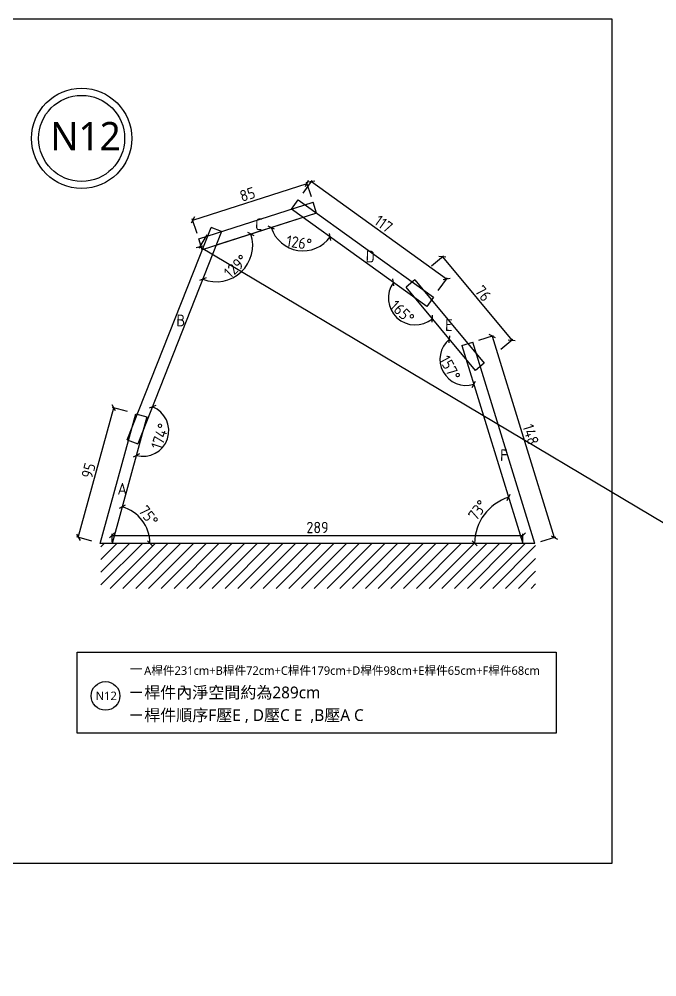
# Model space of a CAD drawing. Header units: centimetres. Extents: x -6116 to 16873, y -2889 to 4505.
# Drawn here: x 126 to 575, y 2831 to 3505 of the extents above; entities that cross this region are included whole.
import ezdxf

# ---------------------------------------------------------------- set-up
doc = ezdxf.new("R2010")
doc.units = ezdxf.units.CM
for name, color, linetype in [('5', 5, 'Continuous'), ('D_wood木做櫃', 30, 'Continuous'), ('frame圖框', 34, 'Continuous'), ('hatch填實', 8, 'Continuous'), ('planting植栽', 95, 'Continuous')]:
    doc.layers.add(name, color=color, linetype=linetype)
doc.styles.get("Standard").update_dxf_attribs({"font": 'ISOCP.SHX', "bigfont": 'CHINESET.SHX'})
doc.dimstyles.new('AM_ISO', dxfattribs={"dimtxt": 3.5, "dimasz": 3.5, "dimexe": 1, "dimexo": 1, "dimgap": 1.5, "dimtad": 1, "dimdec": 0, "dimdsep": 46, "dimtxsty": 'Standard', "dimcen": 0, "dimclrd": 256, "dimclre": 256, "dimclrt": 2, "dimadec": 0, "dimazin": 2, "dimtp": 0.1, "dimtm": 0.1, "dimtfac": 0.71, "dimtdec": 0, "dimtmove": 0, "dimatfit": 3, "dimfxl": 1, "dimlwd": -1, "dimlwe": -1, "dimarcsym": 1})

# ---------------------------------------------------------------- blocks, each defined once
blk = doc.blocks.new('_Oblique')
at = {"color": 0, "linetype": 'ByBlock', "lineweight": -2}
blk.add_line((-0.5, -0.5), (0.5, 0.5), dxfattribs=at)
blk = doc.blocks.new('*D309')
at = {"layer": 'DEFPOINTS', "color": 0, "transparency": 16777216}
for p in [(192.78, 3231.26), (208.28, 3227), (183.22, 3135.85)]:
    blk.add_point(p, dxfattribs=at)
at = {"layer": 'hatch填實', "linetype": 'ByBlock', "transparency": 16777216}
for p, q in [((167.71, 3140.12), (192.78, 3231.26)), ((202.42, 3228.61), (191.81, 3231.52)), ((177.36, 3137.46), (166.75, 3140.38))]:
    blk.add_line(p, q, dxfattribs=at)
at = {"layer": 'hatch填實', "transparency": 16777216, "xscale": 3.5, "yscale": 3.5, "zscale": 3.5}
for p, rotation in [((192.78, 3231.26), 74.62478548438622), ((167.71, 3140.12), 254.6247854843862)]:
    blk.add_blockref('_Oblique', p, dxfattribs=dict(at, rotation=rotation))
at = {"layer": 'hatch填實', "transparency": 16777216, "insert": (174.94, 3187.15), "char_height": 8, "attachment_point": 5, "rotation": 74.62479}
blk.add_mtext('95', dxfattribs=at)
blk = doc.blocks.new('_ArchTick')
at = {"color": 0, "linetype": 'ByBlock', "const_width": 0.15}
blk.add_lwpolyline([(-0.5, -0.5), (0.5, 0.5)], dxfattribs=at)
blk = doc.blocks.new('*D310')
at = {"layer": 'DEFPOINTS', "color": 0, "transparency": 16777216}
for p in [(261.19, 3358.25), (253.04, 3344.54), (1123.11, 2845.35)]:
    blk.add_point(p, dxfattribs=at)
at = {"layer": 'hatch填實', "linetype": 'ByBlock', "transparency": 16777216}
for p, q in [((258.15, 3353.13), (252.52, 3343.68)), ((1114.95, 2831.64), (253.04, 3344.54)), ((1120.07, 2840.23), (1114.44, 2830.78))]:
    blk.add_line(p, q, dxfattribs=at)
at = {"layer": 'hatch填實', "transparency": 16777216, "xscale": 3.5, "yscale": 3.5, "zscale": 3.5}
for p, rotation in [((253.04, 3344.54), 149.2445876499629), ((1114.95, 2831.64), 329.2445876499629)]:
    blk.add_blockref('_Oblique', p, dxfattribs=dict(at, rotation=rotation))
at = {"layer": 'hatch填實', "transparency": 16777216, "insert": (686.81, 3092.82), "char_height": 8, "attachment_point": 5, "rotation": 329.24459}
blk.add_mtext('1003', dxfattribs=at)
blk = doc.blocks.new('*D311')
at = {"layer": 'DEFPOINTS', "color": 0, "transparency": 16777216}
for p in [(328.78, 3389.23), (333.04, 3375.96), (252.54, 3350.15)]:
    blk.add_point(p, dxfattribs=at)
at = {"layer": 'hatch填實', "linetype": 'ByBlock', "transparency": 16777216}
for p, q in [((248.29, 3363.42), (328.78, 3389.23)), ((331.83, 3379.71), (328.47, 3390.19)), ((251.34, 3353.89), (247.98, 3364.37))]:
    blk.add_line(p, q, dxfattribs=at)
at = {"layer": 'hatch填實', "transparency": 16777216, "xscale": 3.5, "yscale": 3.5, "zscale": 3.5}
for p, rotation in [((328.78, 3389.23), 17.78294191035597), ((248.29, 3363.42), 197.782941910356)]:
    blk.add_blockref('_Oblique', p, dxfattribs=dict(at, rotation=rotation))
at = {"layer": 'hatch填實', "transparency": 16777216, "insert": (286.85, 3381.56), "char_height": 8, "attachment_point": 5, "rotation": 17.78294}
blk.add_mtext('85', dxfattribs=at)
blk = doc.blocks.new('*D312')
at = {"layer": 'DEFPOINTS', "color": 0, "transparency": 16777216}
for p in [(322.59, 3377.61), (427.04, 3322.07), (417.76, 3309.17)]:
    blk.add_point(p, dxfattribs=at)
at = {"layer": 'hatch填實', "linetype": 'ByBlock', "transparency": 16777216}
for p, q in [((326.03, 3382.39), (332.45, 3391.33)), ((331.87, 3390.51), (427.04, 3322.07)), ((421.2, 3313.95), (427.62, 3322.88))]:
    blk.add_line(p, q, dxfattribs=at)
at = {"layer": 'hatch填實', "transparency": 16777216, "xscale": 3.5, "yscale": 3.5, "zscale": 3.5}
for p, rotation in [((331.87, 3390.51), 144.2777264154417), ((427.04, 3322.07), 324.2777264154417)]:
    blk.add_blockref('_Oblique', p, dxfattribs=dict(at, rotation=rotation))
at = {"layer": 'hatch填實', "transparency": 16777216, "insert": (382.66, 3360.76), "char_height": 8, "attachment_point": 5, "rotation": 324.27773}
blk.add_mtext('117', dxfattribs=at)
blk = doc.blocks.new('*D313')
at = {"layer": 'DEFPOINTS', "color": 0, "transparency": 16777216}
for p in [(404.61, 3321.42), (472.9, 3278.93), (453.45, 3262.74)]:
    blk.add_point(p, dxfattribs=at)
at = {"layer": 'hatch填實', "linetype": 'ByBlock', "transparency": 16777216}
for p, q in [((416.37, 3331.21), (424.83, 3338.25)), ((424.06, 3337.61), (472.9, 3278.93)), ((465.21, 3272.53), (473.67, 3279.57))]:
    blk.add_line(p, q, dxfattribs=at)
at = {"layer": 'hatch填實', "transparency": 16777216, "xscale": 3.5, "yscale": 3.5, "zscale": 3.5}
for p, rotation in [((424.06, 3337.61), 129.7719961865056), ((472.9, 3278.93), 309.7719961865056)]:
    blk.add_blockref('_Oblique', p, dxfattribs=dict(at, rotation=rotation))
at = {"layer": 'hatch填實', "transparency": 16777216, "insert": (452.71, 3311.79), "char_height": 8, "attachment_point": 5, "rotation": 309.772}
blk.add_mtext('76', dxfattribs=at)
blk = doc.blocks.new('*D314')
at = {"layer": 'DEFPOINTS', "color": 0, "transparency": 16777216}
for p in [(445.42, 3277.56), (489.11, 3135.85), (502.88, 3140.1)]:
    blk.add_point(p, dxfattribs=at)
at = {"layer": 'hatch填實', "linetype": 'ByBlock', "transparency": 16777216}
for p, q in [((449.63, 3278.86), (460.15, 3282.1)), ((459.19, 3281.81), (502.88, 3140.1)), ((493.32, 3137.15), (503.84, 3140.39))]:
    blk.add_line(p, q, dxfattribs=at)
at = {"layer": 'hatch填實', "transparency": 16777216, "xscale": 3.5, "yscale": 3.5, "zscale": 3.5}
for p, rotation in [((459.19, 3281.81), 107.1348959307624), ((502.88, 3140.1), 287.1348959307625)]:
    blk.add_blockref('_Oblique', p, dxfattribs=dict(at, rotation=rotation))
at = {"layer": 'hatch填實', "transparency": 16777216, "insert": (486.29, 3212.57), "char_height": 8, "attachment_point": 5, "rotation": 287.1349}
blk.add_mtext('148', dxfattribs=at)
blk = doc.blocks.new('*D348')
at = {"layer": 'DEFPOINTS', "color": 0, "transparency": 16777216}
for p in [(216, 3224.87), (215.73, 3147.07), (191.52, 3135.85), (191.52, 3135.85), (489.11, 3135.85)]:
    blk.add_point(p, dxfattribs=at)
at = {"layer": 'hatch填實', "linetype": 'ByBlock', "transparency": 16777216}
blk.add_arc((191.51, 3135.85), 26.69, 360, 74.62318, dxfattribs=at)
at = {"layer": 'hatch填實', "transparency": 16777216, "xscale": 3.5, "yscale": 3.5, "zscale": 3.5}
for p, rotation in [((198.59, 3161.58), 164.6231753348436), ((218.21, 3135.85), 269.9999999999998)]:
    blk.add_blockref('_Oblique', p, dxfattribs=dict(at, rotation=rotation))
at = {"layer": 'hatch填實', "transparency": 16777216, "insert": (217.12, 3155.36), "char_height": 8, "attachment_point": 5, "rotation": 307.31159}
blk.add_mtext('75°', dxfattribs=at)
blk = doc.blocks.new('*D349')
at = {"layer": 'DEFPOINTS', "color": 0, "transparency": 16777216}
for p in [(437.77, 3275.21), (458.26, 3161.32), (191.52, 3135.85), (480.73, 3135.85), (489.11, 3135.85)]:
    blk.add_point(p, dxfattribs=at)
at = {"layer": 'hatch填實', "linetype": 'ByBlock', "transparency": 16777216}
blk.add_arc((480.74, 3135.85), 33.97, 107.1349, 180, dxfattribs=at)
at = {"layer": 'hatch填實', "transparency": 16777216, "xscale": 3.5, "yscale": 3.5, "zscale": 3.5}
for p, rotation in [((470.73, 3168.31), 17.13489593076319), ((446.76, 3135.85), 269.9999999999998)]:
    blk.add_blockref('_Oblique', p, dxfattribs=dict(at, rotation=rotation))
at = {"layer": 'hatch填實', "transparency": 16777216, "insert": (448.98, 3159.29), "char_height": 8, "attachment_point": 5, "rotation": 53.56745}
blk.add_mtext('73°', dxfattribs=at)
blk = doc.blocks.new('*D350')
at = {"layer": 'DEFPOINTS', "color": 0, "transparency": 16777216}
for p in [(317.92, 3371.11), (335.48, 3368.34), (314.22, 3344.94), (254.99, 3342.52), (413.09, 3302.67)]:
    blk.add_point(p, dxfattribs=at)
at = {"layer": 'hatch填實', "linetype": 'ByBlock', "transparency": 16777216}
blk.add_arc((326, 3365.3), 23.52, 197.78294, 324.28009, dxfattribs=at)
at = {"layer": 'hatch填實', "transparency": 16777216, "xscale": 3.5, "yscale": 3.5, "zscale": 3.5}
for p, rotation in [((303.6, 3358.12), 107.7829419103563), ((345.09, 3351.57), 54.28008584100451)]:
    blk.add_blockref('_Oblique', p, dxfattribs=dict(at, rotation=rotation))
at = {"layer": 'hatch填實', "transparency": 16777216, "insert": (323.19, 3347.5), "char_height": 8, "attachment_point": 5, "rotation": 351.03151}
blk.add_mtext('126°', dxfattribs=at)
blk = doc.blocks.new('*D351')
at = {"layer": 'DEFPOINTS', "color": 0, "transparency": 16777216}
for p in [(335.48, 3368.34), (268.64, 3355.31), (254.99, 3342.52), (274.27, 3321.81), (209.66, 3205.9)]:
    blk.add_point(p, dxfattribs=at)
at = {"layer": 'hatch填實', "linetype": 'ByBlock', "transparency": 16777216}
blk.add_arc((264.84, 3345.68), 25.67, 248.45997, 17.78294, dxfattribs=at)
at = {"layer": 'hatch填實', "transparency": 16777216, "xscale": 3.5, "yscale": 3.5, "zscale": 3.5}
for p, rotation in [((289.28, 3353.52), 107.7829419103563), ((255.41, 3321.81), 158.4599676433262)]:
    blk.add_blockref('_Oblique', p, dxfattribs=dict(at, rotation=rotation))
at = {"layer": 'hatch填實', "transparency": 16777216, "insert": (278.62, 3330.96), "char_height": 8, "attachment_point": 5, "rotation": 43.12145}
blk.add_mtext('129°', dxfattribs=at)
blk = doc.blocks.new('*D352')
at = {"layer": 'DEFPOINTS', "color": 0, "transparency": 16777216}
for p in [(317.92, 3371.11), (398.46, 3316.31), (387.09, 3302.27), (413.09, 3302.67), (447.3, 3257.62)]:
    blk.add_point(p, dxfattribs=at)
at = {"layer": 'hatch填實', "linetype": 'ByBlock', "transparency": 16777216}
blk.add_arc((404.91, 3308.56), 18.89, 144.28009, 309.772, dxfattribs=at)
at = {"layer": 'hatch填實', "transparency": 16777216, "xscale": 3.5, "yscale": 3.5, "zscale": 3.5}
for p, rotation in [((389.57, 3319.59), 54.2800858410048), ((416.99, 3294.04), 39.77199618650756)]:
    blk.add_blockref('_Oblique', p, dxfattribs=dict(at, rotation=rotation))
at = {"layer": 'hatch填實', "transparency": 16777216, "insert": (395.78, 3298.76), "char_height": 8, "attachment_point": 5, "rotation": 317.02604}
blk.add_mtext('165°', dxfattribs=at)
blk = doc.blocks.new('*D353')
at = {"layer": 'DEFPOINTS', "color": 0, "transparency": 16777216}
for p in [(398.46, 3316.31), (437.77, 3275.21), (422.4, 3264.75), (447.3, 3257.62), (480.73, 3135.85)]:
    blk.add_point(p, dxfattribs=at)
at = {"layer": 'hatch填實', "linetype": 'ByBlock', "transparency": 16777216}
blk.add_arc((440.77, 3265.47), 18.39, 129.772, 287.1349, dxfattribs=at)
at = {"layer": 'hatch填實', "transparency": 16777216, "xscale": 3.5, "yscale": 3.5, "zscale": 3.5}
for p, rotation in [((429.01, 3279.6), 39.7719961865075), ((446.19, 3247.89), 17.1348959307632)]:
    blk.add_blockref('_Oblique', p, dxfattribs=dict(at, rotation=rotation))
at = {"layer": 'hatch填實', "transparency": 16777216, "insert": (429.44, 3259.33), "char_height": 8, "attachment_point": 5, "rotation": 298.45345}
blk.add_mtext('157°', dxfattribs=at)
blk = doc.blocks.new('*D354')
at = {"layer": 'DEFPOINTS', "color": 0, "transparency": 16777216}
for p in [(268.64, 3355.31), (216, 3224.87), (209.66, 3205.9), (225.58, 3201.91), (191.52, 3135.85)]:
    blk.add_point(p, dxfattribs=at)
at = {"layer": 'hatch填實', "linetype": 'ByBlock', "transparency": 16777216}
blk.add_arc((213.35, 3215.23), 18.09, 254.62318, 68.45997, dxfattribs=at)
at = {"layer": 'hatch填實', "transparency": 16777216, "xscale": 3.5, "yscale": 3.5, "zscale": 3.5}
for p, rotation in [((219.99, 3232.06), 158.4599676433263), ((208.55, 3197.79), 164.6231753348439)]:
    blk.add_blockref('_Oblique', p, dxfattribs=dict(at, rotation=rotation))
at = {"layer": 'hatch填實', "transparency": 16777216, "insert": (225.29, 3211.25), "char_height": 8, "attachment_point": 5, "rotation": 71.54157}
blk.add_mtext('174°', dxfattribs=at)
blk = doc.blocks.new('*D356')
at = {"layer": 'DEFPOINTS', "color": 0, "transparency": 16777216}
for p in [(480.73, 3141.54), (191.52, 3135.85), (480.73, 3135.85)]:
    blk.add_point(p, dxfattribs=at)
at = {"layer": 'hatch填實', "linetype": 'ByBlock', "transparency": 16777216}
for p, q in [((191.52, 3136.85), (191.52, 3142.54)), ((191.52, 3141.54), (480.73, 3141.54)), ((480.73, 3136.85), (480.73, 3142.54))]:
    blk.add_line(p, q, dxfattribs=at)
at = {"layer": 'hatch填實', "transparency": 16777216, "xscale": 3.5, "yscale": 3.5, "zscale": 3.5, "rotation": 180}
blk.add_blockref('_Oblique', (191.52, 3141.54), dxfattribs=at)
at = {"layer": 'hatch填實', "transparency": 16777216, "xscale": 3.5, "yscale": 3.5, "zscale": 3.5}
blk.add_blockref('_Oblique', (480.73, 3141.54), dxfattribs=at)
at = {"layer": 'hatch填實', "transparency": 16777216, "insert": (336.13, 3147.04), "char_height": 8, "attachment_point": 5}
blk.add_mtext('289', dxfattribs=at)

msp = doc.modelspace()

# ---------------------------------------------------------------- hatches: boundary and pattern name
at = {"layer": 'planting植栽'}
h = msp.add_hatch(dxfattribs=at)
h.set_pattern_fill('ANSI31', color=256, scale=2)
h.set_pattern_definition([(45, (-162.85, 2553.6006), (-4.49013, 4.49013), [])])
h.paths.add_polyline_path([(183.6035, 3135.85317), (489.68164, 3135.85317), (489.68164, 3104.22842), (183.6035, 3104.22842)])

# ---------------------------------------------------------------- linework, layer by layer
for p, q in [((191.51577, 3135.85175), (191.51577, 3135.84682)), ((489.10752, 3135.85175), (489.10752, 3135.84682))]:
    msp.add_line(p, q)
at = {"layer": '5', "linetype": 'ByBlock'}
msp.add_lwpolyline([(166.98746, 3059.35922), (504.27307, 3059.35922), (504.27307, 3002.20948), (166.98746, 3002.20948)], close=True, dxfattribs=at)
for centre, radius in [((170.06938, 3420.95512), 35.27331), ((170.06938, 3420.95512), 30.27331), ((186.89108, 3028.52697), 10.0911)]:
    msp.add_circle(centre, radius, dxfattribs=at)
at = {"layer": 'D_wood木做櫃'}
for p, q in [((317.91545, 3371.1134), (322.58861, 3377.61202)), ((322.58861, 3377.61202), (417.76206, 3309.16684)), ((252.54336, 3350.14618), (333.03563, 3375.96299)), ((413.09172, 3302.67213), (317.91545, 3371.1134)), ((335.48036, 3368.34076), (333.03563, 3375.96299)), ((335.48036, 3368.34076), (254.98808, 3342.52395)), ((335.47561, 3368.34417), (264.8377, 3345.68802)), ((325.99974, 3365.29998), (325.99974, 3365.30491)), ((202.2209, 3208.84064), (261.19379, 3358.24583)), ((268.6368, 3355.30794), (261.19379, 3358.24583)), ((268.6368, 3355.30794), (209.66392, 3205.90275)), ((254.98808, 3342.52395), (252.54336, 3350.14618)), ((264.8377, 3345.68802), (264.8377, 3345.68309)), ((404.60931, 3321.42502), (398.45808, 3316.30509)), ((404.6064, 3321.4226), (453.45053, 3262.73976)), ((447.3022, 3257.62226), (398.45808, 3316.30509)), ((404.91595, 3308.55133), (404.91595, 3308.5464)), ((417.76228, 3309.16714), (413.09172, 3302.67213)), ((437.77083, 3275.20501), (445.41574, 3277.56199)), ((489.10752, 3135.85175), (445.41713, 3277.56241)), ((437.77083, 3275.20501), (480.73442, 3135.85175)), ((440.7758, 3265.46328), (440.7758, 3265.45835)), ((453.45344, 3262.74218), (447.3022, 3257.62226)), ((183.22015, 3135.85175), (208.28542, 3226.99464)), ((215.99775, 3224.87367), (191.51577, 3135.85175)), ((208.28286, 3226.99535), (215.99775, 3224.87367)), ((202.22263, 3208.83996), (209.66392, 3205.90275)), ((213.34137, 3215.21942), (213.34137, 3215.21449)), ((465.44965, 3185.43313), (465.44965, 3185.4282))]:
    msp.add_line(p, q, dxfattribs=at)
at = {"layer": 'frame圖框'}
msp.add_lwpolyline([(-296.48602, 3504.87243), (-296.48602, 2910.87243), (543.51398, 2910.87243), (543.51398, 3504.87243)], close=True, dxfattribs=at)
at = {"layer": 'hatch填實'}
for p, q in [((489.10752, 3135.85175), (183.22015, 3135.85175)), ((489.10752, 3135.84682), (191.51577, 3135.84682))]:
    msp.add_line(p, q, dxfattribs=at)

# ---------------------------------------------------------------- texts
at = {"layer": '5', "linetype": 'ByBlock', "attachment_point": 1}
for s, insert, char_height in [('{\\fMicrosoft JhengHei|b0|i0|c136|p34;N12}', (148.04727, 3432.48215), 20), ('{\\fMicrosoft JhengHei|b0|i0|c136|p34;－\\H0.72501x;A桿件231cm+B桿件72cm+C桿件179cm+D桿件98cm+E桿件65cm+F桿件68cm}', (202.81187, 3051.63343), 8.2757047), ('{\\fMicrosoft JhengHei|b0|i0|c136|p34;－桿件內淨空間約為289cm}', (202.81187, 3035.09875), 8.2757047), ('{\\fMicrosoft JhengHei|b0|i0|c136|p34;－桿件順序F壓E , D壓C E  ,B壓A C}', (202.81187, 3019.13708), 8.2757047)]:
    msp.add_mtext(s, dxfattribs=dict(at, insert=insert, char_height=char_height))
at = {"layer": '5', "linetype": 'ByBlock', "char_height": 8.2757, "attachment_point": 1, "rotation": 358.34569937}
for s, insert in [('C', (292.28817, 3364.65369)), ('D', (370.18695, 3341.96901)), ('B', (236.86478, 3297.02858)), ('F', (464.81536, 3202.09038)), ('A', (195.46435, 3178.54031))]:
    msp.add_mtext(s, dxfattribs=dict(at, insert=insert))
at = {"layer": '5', "linetype": 'ByBlock', "insert": (426.0931, 3293.72503), "char_height": 8.2757, "width": 8.7490684, "attachment_point": 1, "rotation": 358.34569937}
msp.add_mtext('E', dxfattribs=at)
at = {"layer": '5', "linetype": 'ByBlock', "insert": (179.98456, 3031.54091), "char_height": 6, "width": 13.3778984, "attachment_point": 1}
msp.add_mtext('{\\fMicrosoft JhengHei|b0|i0|c136|p34;N12}', dxfattribs=at)

# ---------------------------------------------------------------- dimensions: what is measured, and where the dimension line sits
at = {"layer": 'hatch填實'}
for p1, p2, distance, picture, middle in [((252.54336, 3350.14618), (333.03563, 3375.96299), 13.93597, '*D311', (286.85352, 3381.56191)), ((322.58861, 3377.61202), (417.76206, 3309.16684), 15.89119, '*D312', (382.66473, 3360.75601)), ((1123.11004, 2845.3493), (261.19379, 3358.24583), 15.95251, '*D310', (686.80677, 3092.81512)), ((404.6064, 3321.4226), (453.45053, 3262.73976), 25.30639, '*D313', (452.70614, 3311.78908)), ((445.41713, 3277.56241), (489.10752, 3135.85175), 14.41223, '*D314', (486.29072, 3212.57367)), ((183.22015, 3135.85175), (208.28286, 3226.99535), 16.08102, '*D309', (174.94286, 3187.14552))]:
    dim = msp.add_aligned_dim(p1=p1, p2=p2, distance=distance, dimstyle='AM_ISO', override={"dimtxt": 8, "dimblk": 'Oblique', "dimclrt": 256, "dimldrblk": 'ArchTick', "dimfxl": 10, "dimfxlon": 1}, dxfattribs=at)
    dim.commit()
    dim.dimension.update_dxf_attribs({"geometry": picture, "text_midpoint": middle})
for base, line1, line2, picture, middle in [((314.22206, 3344.94259), ((413.09172, 3302.67213), (317.91545, 3371.1134)), ((335.48036, 3368.34076), (254.98808, 3342.52395)), '*D350', (323.19088, 3347.50219)), ((387.09312, 3302.27047), ((447.3022, 3257.62226), (398.45808, 3316.30509)), ((413.09172, 3302.67213), (317.91545, 3371.1134)), '*D352', (395.77825, 3298.76173)), ((274.27246, 3321.81421), ((268.6368, 3355.30794), (209.66392, 3205.90275)), ((335.48036, 3368.34076), (254.98808, 3342.52395)), '*D351', (278.6215, 3330.96445)), ((225.5822, 3201.90925), ((268.6368, 3355.30794), (209.66392, 3205.90275)), ((215.99775, 3224.87367), (191.51577, 3135.85175)), '*D354', (225.28663, 3211.24505)), ((422.39879, 3264.75185), ((437.77083, 3275.20501), (480.73442, 3135.85175)), ((447.3022, 3257.62226), (398.45808, 3316.30509)), '*D353', (429.44178, 3259.32553)), ((458.25888, 3161.32118), ((489.10752, 3135.84682), (191.51577, 3135.84682)), ((437.77083, 3275.20501), (480.73442, 3135.85175)), '*D349', (448.97773, 3159.28886)), ((215.73095, 3147.07461), ((489.10752, 3135.84682), (191.51577, 3135.84682)), ((215.99775, 3224.87367), (191.51577, 3135.85175)), '*D348', (217.11896, 3155.36045))]:
    dim = msp.add_angular_dim_2l(base=base, line1=line1, line2=line2, dimstyle='AM_ISO', override={"dimtxt": 8, "dimblk": 'Oblique', "dimclrt": 256, "dimldrblk": 'ArchTick', "dimfxl": 10, "dimfxlon": 1}, dxfattribs=at)
    dim.commit()
    dim.dimension.update_dxf_attribs({"geometry": picture, "text_midpoint": middle})
dim = msp.add_linear_dim(base=(480.73442, 3141.53875), p1=(191.51577, 3135.85175), p2=(480.73442, 3135.85175), dimstyle='AM_ISO', override={"dimtxt": 8, "dimblk": 'Oblique', "dimclrt": 256, "dimldrblk": 'ArchTick', "dimfxl": 10, "dimfxlon": 1}, dxfattribs=at)
dim.commit()
dim.dimension.update_dxf_attribs({"geometry": '*D356', "text_midpoint": (336.12509, 3147.03953)})

doc.saveas('drawing.dxf')
